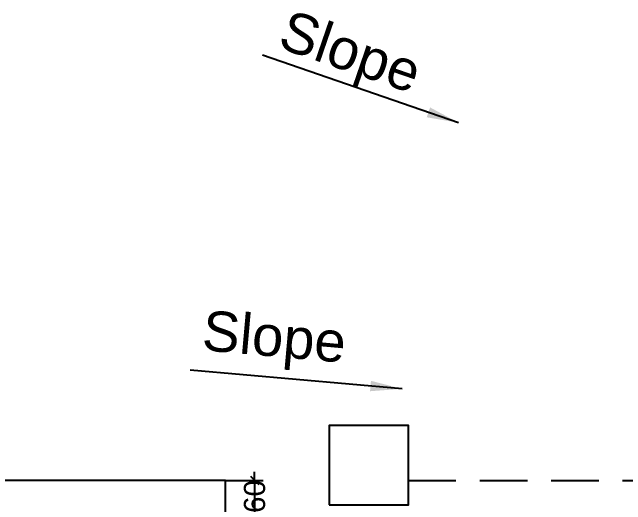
# Model space of a CAD drawing. Extents: x 7897917 to 8423973, y -6487334 to -6173396.
# Drawn here: x 8222368 to 8228167, y -6357577 to -6352923 of the extents above; entities that cross this region are included whole.
import ezdxf

# ---------------------------------------------------------------- set-up
doc = ezdxf.new("R2010")
doc.units = 0
doc.header["$LTSCALE"] = 600
doc.header["$MEASUREMENT"] = 0
doc.header["$PDMODE"] = 35
doc.linetypes.add('HIDDEN', pattern=[0.375, 0.25, -0.125])
doc.layers.get('0').update_dxf_attribs({"linetype": 'CONTINUOUS'})
doc.layers.get('Defpoints').update_dxf_attribs({"linetype": 'CONTINUOUS'})
for name, color, linetype in [('A-text', 7, 'CONTINUOUS'), ('LA-column', 3, 'CONTINUOUS'), ('Ridge', 53, 'CONTINUOUS'), ('Walls', 7, 'CONTINUOUS'), ('Working Dim', 5, 'CONTINUOUS')]:
    doc.layers.add(name, color=color, linetype=linetype)
doc.styles.add('ari', font='arial.ttf')
doc.styles.add('ARIAL', font='arial.ttf')
doc.styles.add('ROMANS', font='romans.shx')
doc.dimstyles.new('int. dim', dxfattribs={"dimtxt": 450, "dimasz": 80, "dimexe": 80, "dimexo": 0, "dimgap": 70, "dimtad": 0, "dimdec": 0, "dimzin": 12, "dimdsep": 46, "dimtxsty": 'ari', "dimblk": 'OBLIQUE', "dimcen": 2, "dimdle": 80, "dimclrd": 256, "dimclre": 256, "dimclrt": 6, "dimadec": 0, "dimazin": 0, "dimtfac": 1, "dimtdec": 0, "dimtix": 1, "dimtmove": 2, "dimatfit": 3, "dimfxl": 1, "dimtolj": 1, "dimtzin": 0, "dimlwd": -1, "dimlwe": -1, "dimarcsym": 0})
doc.dimstyles.new('MM', dxfattribs={"dimscale": 0, "dimtxt": 200, "dimasz": 150, "dimexe": 40, "dimexo": 50, "dimgap": 50, "dimtad": 1, "dimdec": 0, "dimzin": 0, "dimdsep": 46, "dimtxsty": 'ROMANS', "dimblk": 'OBLIQUE', "dimcen": 0.09, "dimdle": 40, "dimclrd": 5, "dimclre": 5, "dimclrt": 6, "dimadec": 0, "dimazin": 0, "dimtfac": 1, "dimtdec": 0, "dimtofl": 0, "dimtmove": 0, "dimatfit": 3, "dimfxl": 1, "dimfrac": 2, "dimtolj": 1, "dimtzin": 0, "dimarcsym": 0})

# ---------------------------------------------------------------- blocks, each defined once
blk = doc.blocks.new('_Oblique')
at = {"color": 0, "linetype": 'ByBlock', "lineweight": -2}
blk.add_line((-0.5, -0.5), (0.5, 0.5), dxfattribs=at)
blk = doc.blocks.new('*D2723')
at = {"layer": 'Defpoints', "color": 0, "transparency": 16777216}
for p in [(8224382.2, -6357346.8, 10.1), (8224383.3, -6357806.6, 10.1), (8224659.2, -6357806.6)]:
    blk.add_point(p, dxfattribs=at)
at = {"layer": 'Working Dim', "transparency": 16777216}
for p, q in [((8224659.2, -6357346.8), (8224659.2, -6357266.8)), ((8224382.2, -6357346.8), (8224739.2, -6357346.8)), ((8224659.2, -6357346.8), (8224659.2, -6357806.6)), ((8224383.3, -6357806.6), (8224739.2, -6357806.6)), ((8224659.2, -6357806.6), (8224659.2, -6357886.6))]:
    blk.add_line(p, q, dxfattribs=at)
at = {"layer": 'Working Dim', "transparency": 16777216, "xscale": 80, "yscale": 80, "zscale": 80}
for p, rotation in [((8224659.2, -6357346.8), 270), ((8224659.2, -6357806.6), 90)]:
    blk.add_blockref('_Oblique', p, dxfattribs=dict(at, rotation=rotation))
at = {"layer": 'Working Dim', "color": 6, "transparency": 16777216, "insert": (8224659.2, -6357576.7), "char_height": 200, "attachment_point": 5, "rotation": 90, "style": 'ari'}
blk.add_mtext('\\A1;460', dxfattribs=at)

msp = doc.modelspace()

# ---------------------------------------------------------------- linework, layer by layer
at = {"layer": 'LA-column', "color": 8, "elevation": 15.768}
msp.add_lwpolyline([(8225362.296, -6357576.596), (8226112.296, -6357576.596), (8226112.296, -6356826.596), (8225362.296, -6356826.596)], close=True, dxfattribs=at)
at = {"layer": 'Ridge', "linetype": 'HIDDEN', "ltscale": 3, "elevation": 2.894}
msp.add_lwpolyline([(8226112.296, -6357346.801), (8234991.708, -6357346.759)], dxfattribs=at)
at = {"layer": 'Walls'}
for p, q in [((8224382.16, -6357346.759, 10.117), (8219722.16, -6357346.709, 2.894)), ((8224382.16, -6357806.643, 10.117), (8224382.16, -6357346.759, 10.117))]:
    msp.add_line(p, q, dxfattribs=at)

# ---------------------------------------------------------------- texts
at = {"layer": 'A-text', "color": 0, "lineweight": 15, "style": 'ARIAL'}
for rotation, p in [(341.0327853, (8224863.663, -6353251.4, 2.894)), (354.9380124, (8224151.952, -6356115.545, 2.894))]:
    msp.add_text('Slope', height=380.16, rotation=rotation, dxfattribs=at).set_placement(p)

# ---------------------------------------------------------------- dimensions: what is measured, and where the dimension line sits
at = {"layer": 'Working Dim', "color": 7}
dim = msp.add_linear_dim(base=(8224659.244, -6357806.643), p1=(8224382.16, -6357346.759, 10.117), p2=(8224383.268, -6357806.643, 10.117), angle=90, dimstyle='int. dim', override={"dimtxt": 200, "dimarcsym": 1}, dxfattribs=at)
dim.commit()
dim.dimension.update_dxf_attribs({"geometry": '*D2723', "text_midpoint": (8224659.244, -6357576.701)})

# ---------------------------------------------------------------- leaders
at = {"layer": 'A-text', "color": 0, "lineweight": 15}
for points in [[(8226585.587, -6353966.538, 2.894), (8224733.824, -6353330.11, 2.894)], [(8226053.462, -6356481.515, 2.894), (8224048.191, -6356303.89, 2.894)]]:
    msp.add_leader(points, dimstyle='MM', override={"dimscale": 1, "dimasz": 300, "dimtad": 0}, dxfattribs=at)

doc.saveas('drawing.dxf')
